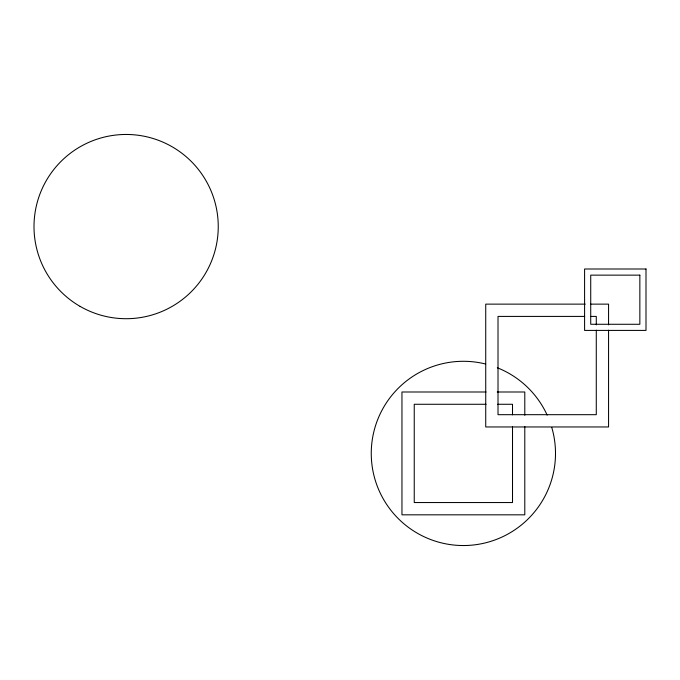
<?xml version="1.0" encoding="UTF-8"?>
<svg xmlns="http://www.w3.org/2000/svg" width="680" height="680" viewBox="0 0 680 680"><rect width="100%" height="100%" fill="white"/><g stroke="black" fill="none" stroke-linecap="round" stroke-linejoin="round"><path stroke-width="1.02" d="M585.267 304.13L485.733 304.13L485.733 426.964L608.566 426.964L608.566 330.149M590.563 304.13L608.566 304.13L608.566 324.87M584.656 316.412L498.015 316.412L498.015 414.681L596.284 414.681L596.284 330.149M590.996 316.412L596.284 316.412L596.284 324.87M486.089 391.995L401.957 391.995L401.957 514.828L524.79 514.828L524.79 426.471M497.258 391.995L524.79 391.995L524.79 415.293M486.089 404.277L414.239 404.277L414.239 502.546L512.508 502.546L512.508 426.471M497.717 404.277L512.508 404.277L512.508 414.851M551.769 427.457A92.123 92.123 0 0 1 473.373 544.994A92.123 92.123 0 0 1 371.467 447.151A92.123 92.123 0 0 1 485.698 364.038M497.318 367.769A92.123 92.123 0 0 1 547.17 415.14M646 269L584.587 269L584.587 330.412L646 330.412L646 269M639.854 275.137L590.725 275.137L590.725 324.275L639.854 324.275L639.854 275.137M80.061 306.365A92.123 92.123 0 0 0 218.246 226.584A92.123 92.123 0 0 0 80.061 146.804A92.123 92.123 0 0 0 80.061 306.365"/></g></svg>
